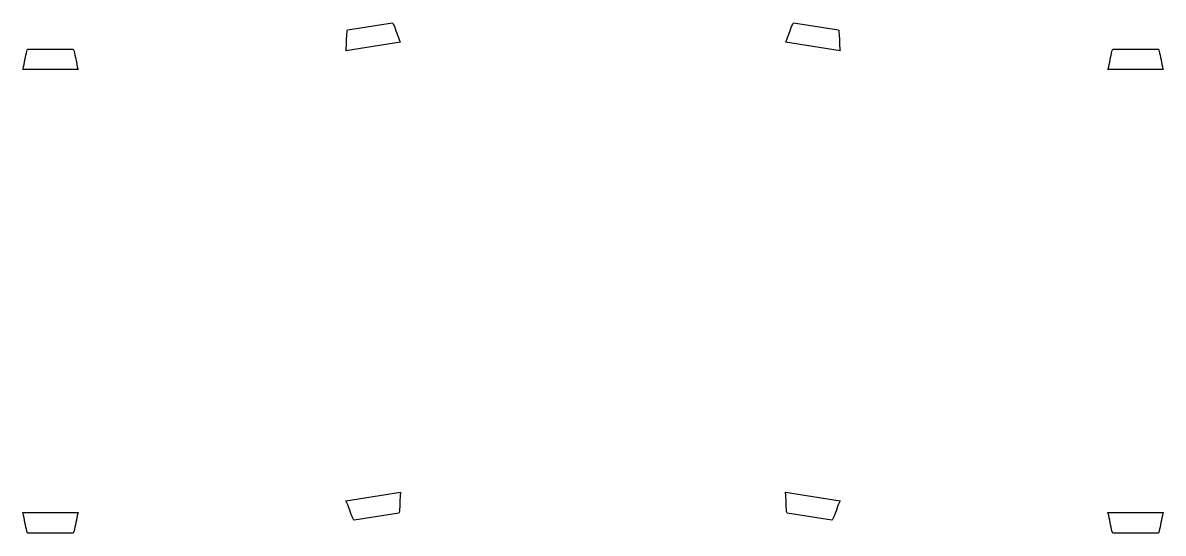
# Model space of a CAD drawing. Header units: millimetres. Extents: x 29 to 274, y -4 to 105.
import ezdxf

# ---------------------------------------------------------------- set-up
doc = ezdxf.new("R2010")
doc.units = ezdxf.units.MM
doc.layers.add('GASKET_PADS', color=1, linetype='Continuous')

msp = doc.modelspace()

# ---------------------------------------------------------------- linework, layer by layer
at = {"layer": 'GASKET_PADS'}
for points in [[(98.17, 99.15), (98.2, 99.3), (98.24, 99.76), (98.27, 100.26), (98.29, 100.77), (98.31, 101.3), (98.32, 101.82), (98.34, 102.31), (98.36, 102.77), (98.41, 103.16), (98.46, 103.47), (98.52, 103.66), (108.15, 105.18), (108.27, 105.03), (108.42, 104.75), (108.58, 104.38), (108.75, 103.96), (108.92, 103.49), (109.09, 103), (109.26, 102.51), (109.44, 102.02), (109.62, 101.56), (109.81, 101.14), (109.89, 101), (98.17, 99.15)], [(192.53, 101), (192.61, 101.14), (192.8, 101.56), (192.98, 102.02), (193.15, 102.51), (193.33, 103), (193.5, 103.49), (193.67, 103.96), (193.84, 104.38), (194, 104.75), (194.15, 105.03), (194.27, 105.18), (203.89, 103.66), (203.95, 103.47), (204.01, 103.16), (204.05, 102.77), (204.08, 102.31), (204.1, 101.82), (204.11, 101.3), (204.12, 100.77), (204.14, 100.26), (204.17, 99.76), (204.22, 99.3), (204.25, 99.15), (192.53, 101)], [(28.82, 95.14), (28.87, 95.29), (28.99, 95.74), (29.1, 96.22), (29.2, 96.73), (29.29, 97.24), (29.39, 97.75), (29.48, 98.24), (29.58, 98.69), (29.68, 99.07), (29.79, 99.37), (29.88, 99.54), (39.63, 99.55), (39.72, 99.37), (39.82, 99.07), (39.92, 98.69), (40.02, 98.24), (40.12, 97.76), (40.31, 96.73), (40.41, 96.22), (40.51, 95.74), (40.63, 95.29), (40.68, 95.15), (28.82, 95.14)], [(261.73, 95.15), (261.79, 95.29), (261.91, 95.74), (262.01, 96.22), (262.11, 96.73), (262.21, 97.25), (262.3, 97.76), (262.4, 98.24), (262.49, 98.69), (262.6, 99.07), (262.7, 99.37), (262.79, 99.55), (272.54, 99.54), (272.63, 99.37), (272.73, 99.07), (272.84, 98.69), (272.94, 98.24), (273.03, 97.75), (273.13, 97.24), (273.22, 96.73), (273.32, 96.22), (273.43, 95.74), (273.55, 95.29), (273.6, 95.14), (261.73, 95.15)], [(98.18, 2.65), (109.9, 4.51), (109.87, 4.35), (109.82, 3.89), (109.79, 3.4), (109.78, 2.88), (109.76, 2.36), (109.75, 1.84), (109.73, 1.34), (109.71, 0.89), (109.66, 0.49), (109.61, 0.18), (109.55, -0.01), (99.92, -1.53), (99.8, -1.38), (99.65, -1.1), (99.49, -0.74), (99.32, -0.31), (99.15, 0.16), (98.98, 0.64), (98.81, 1.14), (98.63, 1.62), (98.45, 2.08), (98.26, 2.51), (98.18, 2.65)], [(192.52, 4.51), (204.23, 2.65), (204.16, 2.51), (203.97, 2.08), (203.79, 1.62), (203.61, 1.14), (203.44, 0.64), (203.27, 0.16), (203.09, -0.31), (202.93, -0.74), (202.76, -1.1), (202.62, -1.38), (202.5, -1.53), (192.87, -0.01), (192.81, 0.18), (192.75, 0.49), (192.71, 0.89), (192.68, 1.34), (192.67, 1.84), (192.65, 2.36), (192.64, 2.88), (192.62, 3.4), (192.59, 3.89), (192.54, 4.35), (192.52, 4.51)], [(28.82, 0.11), (40.68, 0.11), (40.63, -0.04), (40.51, -0.48), (40.41, -0.97), (40.31, -1.47), (40.21, -1.99), (40.12, -2.5), (40.02, -2.99), (39.92, -3.43), (39.82, -3.82), (39.72, -4.12), (39.63, -4.29), (29.88, -4.29), (29.79, -4.12), (29.68, -3.82), (29.58, -3.43), (29.48, -2.99), (29.39, -2.5), (29.29, -1.99), (29.2, -1.47), (29.1, -0.97), (28.99, -0.48), (28.87, -0.04), (28.82, 0.11)], [(261.73, 0.11), (273.6, 0.11), (273.55, -0.04), (273.43, -0.48), (273.32, -0.97), (273.22, -1.47), (273.12, -1.99), (273.03, -2.5), (272.94, -2.99), (272.84, -3.43), (272.73, -3.82), (272.63, -4.12), (272.54, -4.29), (262.79, -4.29), (262.7, -4.12), (262.6, -3.82), (262.49, -3.43), (262.4, -2.99), (262.3, -2.5), (262.21, -1.99), (262.11, -1.47), (262.01, -0.97), (261.91, -0.48), (261.79, -0.04), (261.73, 0.11)]]:
    msp.add_lwpolyline(points, close=True, dxfattribs=at)

doc.saveas('drawing.dxf')
